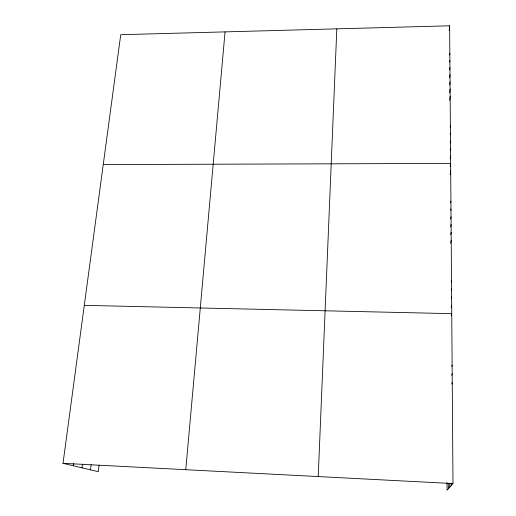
<?xml version="1.0" encoding="UTF-8"?>
<svg xmlns="http://www.w3.org/2000/svg" width="516" height="516" viewBox="0 0 516 516"><rect width="100%" height="100%" fill="white"/><g stroke="black" fill="none" stroke-linecap="round" stroke-linejoin="round"><path stroke-width="0.77" d="M318.224 476.571L336.813 28.857M185.773 469.695L225.066 31.882M449.178 30.547L449.636 25.8L120.738 34.707L63.01 463.329L98.292 471.688L99.059 465.368M449.675 55.077L449.842 53.471M449.726 62.075L449.894 60.495M449.694 69.905L449.946 67.557M449.662 77.761L449.997 74.665M449.713 84.869L450.049 81.812M449.681 92.777L450.1 89.004M449.707 100.201L450.152 96.24M450.178 127.233L450.371 125.64M90.487 469.837L91.126 464.69M450.229 134.676L450.423 133.102M450.184 142.932L450.481 140.61M82.012 467.831L82.496 464.052M450.242 150.453L450.533 148.169M73.33 465.774L73.633 463.445M450.197 158.767L450.591 155.768M450.223 166.578L450.649 163.424L103.245 164.578M450.171 174.776L450.7 170.893M450.687 202.801L450.926 201.246M450.745 210.476L450.978 208.948M450.681 218.945L451.036 216.707M450.707 226.879L451.094 224.505M450.765 234.683L451.152 232.355M450.694 243.288L451.21 240.256M451.216 281.968L451.506 280.517M451.248 290.276L451.565 288.721M451.307 298.487L451.623 296.977M451.203 307.484L451.687 305.291M451.261 315.779L451.745 313.657L84.282 305.356M451.706 366.412L452.119 365.012M451.713 375.293L452.184 373.771M451.777 384.033L452.248 382.582M449.636 25.8L452.99 483.563L447.037 490.2L446.998 482.512M63.01 463.329L452.99 483.563M451.223 483.215L451.236 485.511M449.746 483.428L449.771 487.149M448.314 483.215L448.346 488.742"/></g></svg>
